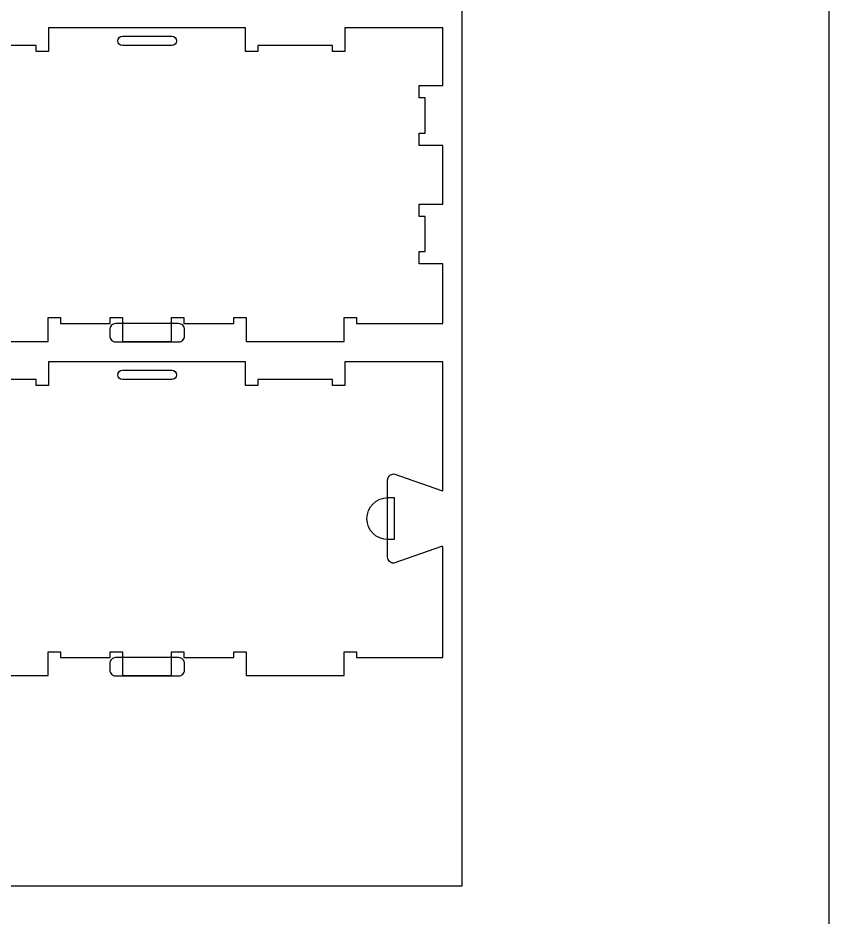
# Model space of a CAD drawing. Extents: x -40562 to -37379, y -17593 to -11999.
# Drawn here: x -38200 to -37379, y -13813 to -12903 of the extents above; entities that cross this region are included whole.
import ezdxf

# ---------------------------------------------------------------- set-up
doc = ezdxf.new("R2010")
doc.units = 0
for name, color, linetype in [('0_SHEET_SPRUCEPLY_2440X122', 1, 'CONTINUOUS'), ('3_ANYTOOL_CUTTHROUGH_INSID', 4, 'CONTINUOUS'), ('4_ANYTOOL_CUTTHROUGH_OUTSI', 5, 'CONTINUOUS'), ('5_ANYTOOL_HALF_MILL_9MM_IN', 3, 'CONTINUOUS'), ('DONOTCUT', 18, 'CONTINUOUS')]:
    doc.layers.add(name, color=color, linetype=linetype)

msp = doc.modelspace()

# ---------------------------------------------------------------- linework, layer by layer
at = {"layer": '0_SHEET_SPRUCEPLY_2440X122'}
msp.add_lwpolyline([(-40190.41, -12561.71), (-40190.41, -13781.71), (-37750.41, -13781.71), (-37750.41, -12561.71)], close=True, dxfattribs=at)
at = {"layer": '3_ANYTOOL_CUTTHROUGH_INSID', "color": 4}
for points in [[(-38044.67, -12930.8), (-38094.67, -12930.8, -1), (-38094.67, -12921.3), (-38044.67, -12921.3, -1)], [(-38044.67, -13269.08), (-38094.67, -13269.08, -1), (-38094.67, -13259.58), (-38044.67, -13259.58, -1)]]:
    msp.add_lwpolyline(points, format="xyb", close=True, dxfattribs=at)
at = {"layer": '4_ANYTOOL_CUTTHROUGH_OUTSI', "color": 5}
msp.add_lwpolyline([(-38219.42, -13230.3), (-38169.92, -13230.3), (-38169.92, -13206.3), (-38157.42, -13206.3), (-38157.42, -13212.3), (-38106.92, -13212.3), (-38106.92, -13206.3), (-38094.42, -13206.3), (-38094.42, -13230.3), (-38044.92, -13230.3), (-38044.92, -13206.3), (-38032.42, -13206.3), (-38032.42, -13212.3), (-37981.92, -13212.3), (-37981.92, -13206.3), (-37969.42, -13206.3), (-37969.42, -13230.3), (-37919.67, -13230.3), (-37869.92, -13230.3), (-37869.92, -13230.3), (-37869.92, -13206.55), (-37869.92, -13206.3), (-37857.42, -13206.3), (-37857.42, -13212.3), (-37769.92, -13212.3), (-37769.92, -13151.8), (-37793.92, -13151.8), (-37793.92, -13139.3), (-37787.92, -13139.3), (-37787.92, -13103.8), (-37793.92, -13103.8), (-37793.92, -13091.3), (-37769.92, -13091.3), (-37769.92, -13031.8), (-37793.67, -13031.8), (-37793.92, -13031.8), (-37793.92, -13019.3), (-37787.92, -13019.3), (-37787.92, -12983.8), (-37793.92, -12983.8), (-37793.92, -12971.3), (-37769.92, -12971.3), (-37769.92, -12912.8), (-37869.42, -12912.8), (-37869.42, -12912.8), (-37869.42, -12936.55), (-37869.42, -12936.8), (-37881.92, -12936.8), (-37881.92, -12930.8), (-37957.42, -12930.8), (-37957.42, -12936.8), (-37969.92, -12936.8), (-37969.92, -12936.55), (-37969.92, -12936.55), (-37969.92, -12912.8), (-38169.42, -12912.8), (-38169.42, -12936.8), (-38181.92, -12936.8), (-38181.92, -12930.8), (-38219.67, -12930.8)], dxfattribs=at)
msp.add_lwpolyline([(-38237.11, -13568.58), (-38169.92, -13568.58), (-38169.92, -13544.58), (-38157.42, -13544.58), (-38157.42, -13550.58), (-38106.92, -13550.58), (-38106.92, -13544.58), (-38094.42, -13544.58), (-38094.42, -13568.58), (-38044.92, -13568.58), (-38044.92, -13544.58), (-38032.42, -13544.58), (-38032.42, -13550.58), (-37981.92, -13550.58), (-37981.92, -13544.58), (-37969.42, -13544.58), (-37969.42, -13568.58), (-37919.67, -13568.58), (-37869.92, -13568.58), (-37869.92, -13568.58), (-37869.92, -13544.83), (-37869.92, -13544.58), (-37857.42, -13544.58), (-37857.42, -13550.58), (-37769.92, -13550.58), (-37769.92, -13437.94), (-37769.92, -13437.94, 0.061485), (-37771.31, -13438.17), (-37819.59, -13455.07), (-37819.63, -13455.08), (-37819.67, -13455.08), (-37819.67, -13455.08, -0.414214), (-37825.92, -13448.83), (-37825.92, -13370.83), (-37825.92, -13370.68), (-37825.92, -13370.53), (-37825.91, -13370.38), (-37825.89, -13370.23), (-37825.88, -13370.08), (-37825.86, -13369.93), (-37825.83, -13369.77), (-37825.8, -13369.62), (-37825.77, -13369.47), (-37825.74, -13369.32), (-37825.7, -13369.17), (-37825.66, -13369.02), (-37825.61, -13368.88), (-37825.56, -13368.73), (-37825.5, -13368.58), (-37825.45, -13368.44), (-37825.39, -13368.3), (-37825.32, -13368.15), (-37825.25, -13368.02), (-37825.18, -13367.88), (-37825.11, -13367.74), (-37825.03, -13367.61), (-37824.95, -13367.48), (-37824.86, -13367.35), (-37824.78, -13367.22), (-37824.69, -13367.1), (-37824.59, -13366.98), (-37824.5, -13366.86), (-37824.4, -13366.74), (-37824.3, -13366.63), (-37824.2, -13366.52), (-37824.09, -13366.41, -0.198912), (-37819.67, -13364.58), (-37819.63, -13364.58), (-37819.59, -13364.59), (-37771.31, -13381.49), (-37771.31, -13381.49, 0.061485), (-37769.92, -13381.72), (-37769.92, -13251.08), (-37869.42, -13251.08), (-37869.42, -13251.08), (-37869.42, -13274.83), (-37869.42, -13275.08), (-37881.92, -13275.08), (-37881.92, -13269.08), (-37957.42, -13269.08), (-37957.42, -13275.08), (-37969.92, -13275.08), (-37969.92, -13274.83), (-37969.92, -13274.83), (-37969.92, -13251.08), (-38169.42, -13251.08), (-38169.42, -13275.08), (-38181.92, -13275.08), (-38181.92, -13269.08), (-38257.42, -13269.08)], format="xyb", dxfattribs=at)
at = {"layer": '5_ANYTOOL_HALF_MILL_9MM_IN', "color": 3}
for points in [[(-38101.55, -13212.3, 0.414214), (-38107.55, -13218.3), (-38107.55, -13224.8, 0.414214), (-38101.55, -13230.8), (-38037.8, -13230.8, 0.414214), (-38031.8, -13224.8), (-38031.8, -13218.3, 0.414214), (-38037.8, -13212.3)], [(-37825.67, -13431.08, -1), (-37825.67, -13388.58), (-37825.42, -13388.58), (-37819.42, -13388.58), (-37819.42, -13431.08), (-37825.42, -13431.08), (-37825.67, -13431.08)], [(-38101.55, -13550.58, 0.414214), (-38107.55, -13556.58), (-38107.55, -13563.08, 0.414214), (-38101.55, -13569.08), (-38037.8, -13569.08, 0.414214), (-38031.8, -13563.08), (-38031.8, -13556.58, 0.414214), (-38037.8, -13550.58)]]:
    msp.add_lwpolyline(points, format="xyb", close=True, dxfattribs=at)
at = {"layer": 'DONOTCUT'}
msp.add_lwpolyline([(-40562.12, -17592.7), (-37378.71, -17592.7), (-37378.71, -11999.27), (-40562.12, -11999.27)], close=True, dxfattribs=at)

doc.saveas('drawing.dxf')
